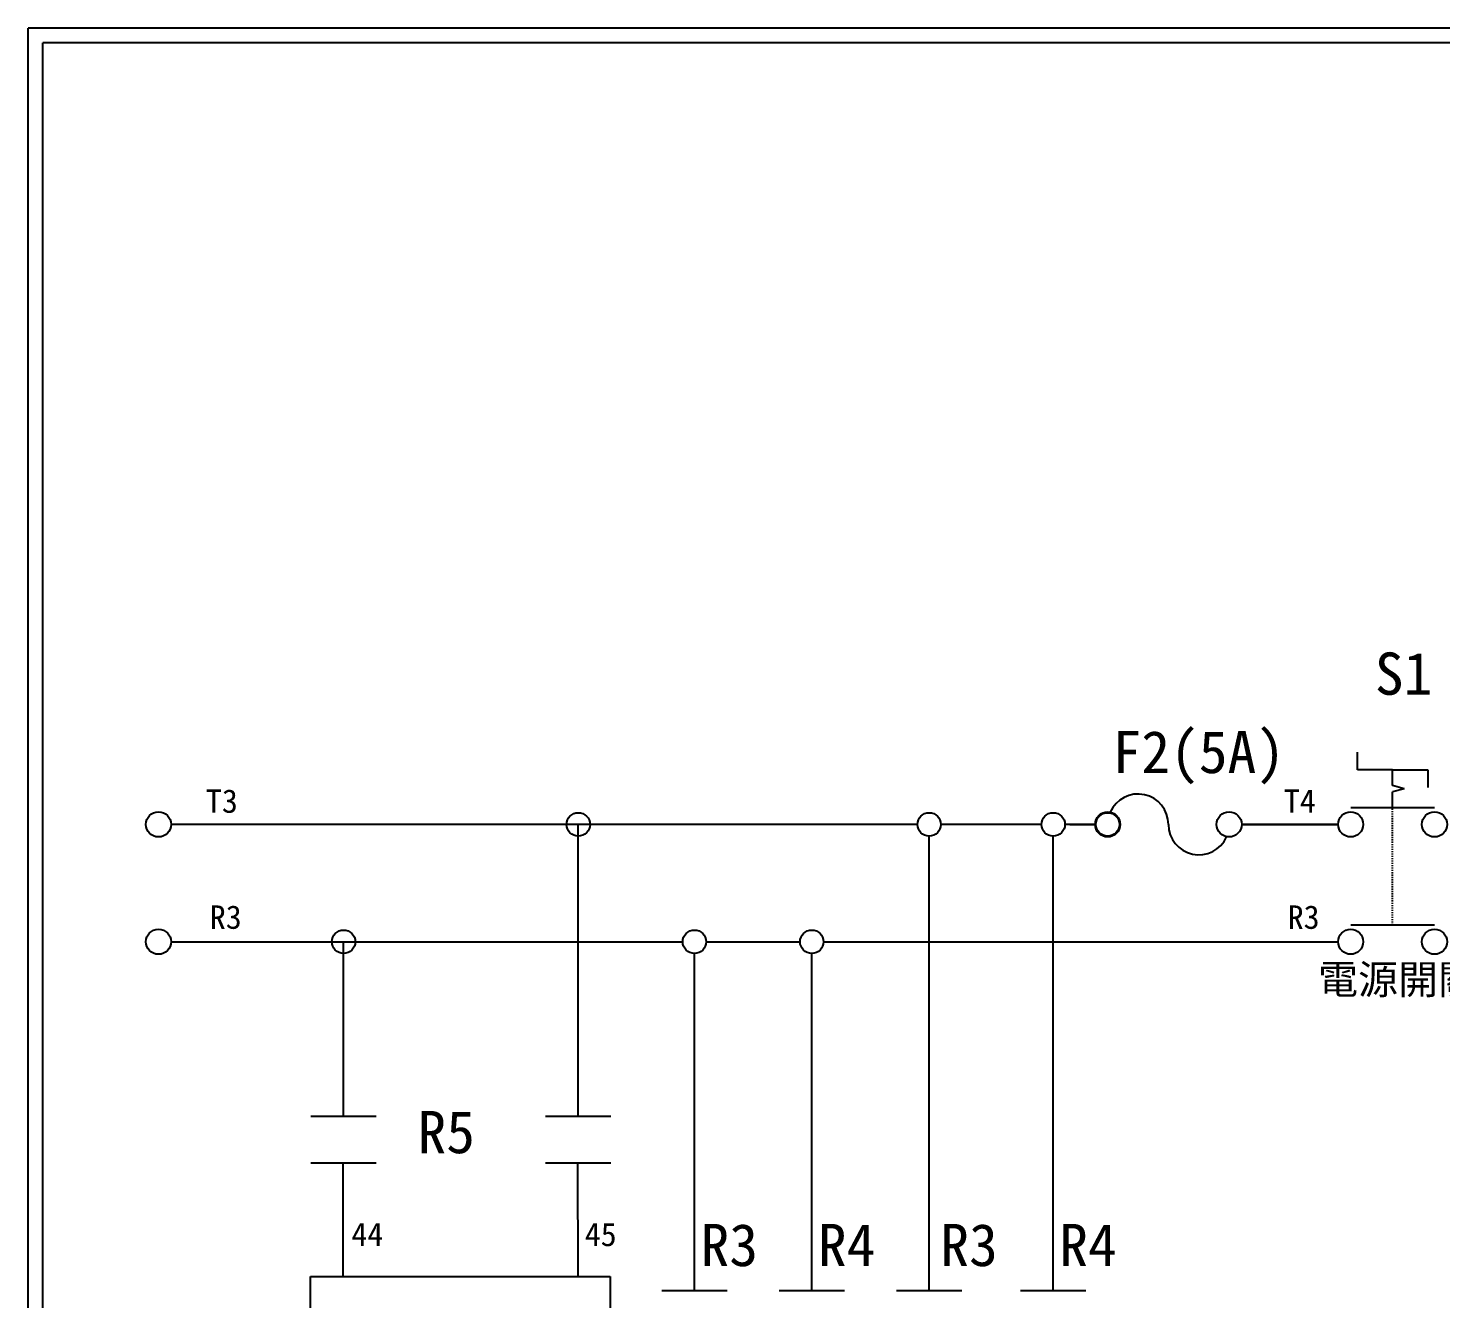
# Model space of a CAD drawing. Extents: x 10 to 297, y 3 to 207.
# Drawn here: x 10 to 130.4, y 98.7 to 207 of the extents above; entities that cross this region are included whole.
import ezdxf

# ---------------------------------------------------------------- set-up
doc = ezdxf.new("R2010")
doc.units = 0
doc.linetypes.add('DASHED', pattern=[0.2, 0.1, -0.1])
doc.layers.get('0').update_dxf_attribs({"linetype": 'CONTINUOUS'})
for name, color, linetype in [('7', 7, 'CONTINUOUS'), ('圖框層', 7, 'CONTINUOUS'), ('標尺寸層', 3, 'CONTINUOUS')]:
    doc.layers.add(name, color=color, linetype=linetype)
doc.styles.add('CNS', font='romanc.shx', dxfattribs={"bigfont": 'chineset.shx'})
doc.styles.add('STSL', font='kaiu.ttf')

# ---------------------------------------------------------------- blocks, each defined once
blk = doc.blocks.new('FUSE')
at = {"color": 7}
for p, q in [((0, 0), (2.14, 0)), ((14.64, 0), (16.78, 0))]:
    blk.add_line(p, q, dxfattribs=at)
for centre in [(3.21, 0), (13.56, 0)]:
    blk.add_circle(centre, 1.07)
for centre, start, end in [((5.8, 0), 0, 156.116), ((10.98, 0), 180, 336.116)]:
    blk.add_arc(centre, 2.59, start, end, dxfattribs=at)

msp = doc.modelspace()

# ---------------------------------------------------------------- linework, layer by layer
for p, q in [((123.26, 143.77), (123.26, 145.27)), ((126.26, 143.77), (123.26, 143.77)), ((126.26, 143.77), (129.26, 143.77)), ((129.26, 143.77), (129.26, 142.27)), ((127.26, 142.16), (126.26, 142.43)), ((127.26, 142.16), (126.26, 141.89)), ((85.77, 139.12), (22.17, 139.12)), ((56.36, 139.12), (47.79, 139.12)), ((85.77, 139.12), (58.6, 139.12)), ((96.34, 139.12), (87.77, 139.12)), ((100.91, 139.12), (98.34, 139.12)), ((103.06, 139.12), (102.98, 139.12)), ((113.41, 139.12), (121.62, 139.12)), ((121.62, 139.12), (113.41, 139.12)), ((115.55, 139.12), (121.62, 139.12)), ((86.77, 99.39), (86.77, 138.12)), ((97.34, 99.39), (97.34, 138.12)), ((66.77, 99.39), (66.77, 128.12)), ((76.77, 99.39), (76.77, 128.12)), ((36.81, 110.29), (36.82, 100.6)), ((56.81, 110.29), (56.82, 100.6))]:
    msp.add_line(p, q)
for centre, radius in [((21.1, 139.12), 1.07), ((56.87, 139.12), 1), ((86.77, 139.12), 1), ((97.34, 139.12), 1), ((21.1, 129.12), 1.07), ((36.87, 129.12), 1), ((66.77, 129.12), 1), ((76.77, 129.12), 1)]:
    msp.add_circle(centre, radius)
at = {"layer": '7'}
for p, q in [((126.26, 142.43), (126.26, 143.77)), ((126.26, 140.55), (126.26, 141.89)), ((122.69, 140.55), (129.83, 140.55)), ((122.69, 130.55), (129.83, 130.55))]:
    msp.add_line(p, q, dxfattribs=at)
at = {"layer": '7', "linetype": 'DASHED'}
msp.add_line((126.26, 130.55), (126.26, 140.55), dxfattribs=at)
at = {"layer": '7'}
for centre in [(122.69, 139.12), (129.83, 139.12), (122.69, 129.12), (129.83, 129.12)]:
    msp.add_circle(centre, 1.07, dxfattribs=at)
at = {"layer": '圖框層', "color": 7}
for p, q in [((297, 206.97), (10, 206.97)), ((10, 3), (10, 206.97)), ((295.75, 205.72), (11.25, 205.72)), ((11.25, 4.25), (11.25, 205.72))]:
    msp.add_line(p, q, dxfattribs=at)
at = {"layer": '標尺寸層', "color": 7}
for p, q in [((56.87, 114.26), (56.87, 139.12)), ((22.17, 129.12), (65.77, 129.12)), ((27.79, 129.12), (35.79, 129.12)), ((36.87, 114.26), (36.87, 129.12)), ((38.6, 129.12), (65.77, 129.12)), ((67.77, 129.12), (75.77, 129.12)), ((77.77, 129.12), (121.62, 129.12)), ((34.09, 114.26), (39.65, 114.26)), ((54.09, 114.26), (59.65, 114.26)), ((34.09, 110.29), (39.65, 110.29)), ((54.09, 110.29), (59.65, 110.29)), ((34.04, 100.6), (39.6, 100.6)), ((34.04, 89.46), (34.04, 100.6)), ((39.6, 100.6), (54.04, 100.6)), ((54.04, 100.6), (59.6, 100.6)), ((59.6, 100.6), (59.6, 89.46)), ((63.98, 99.39), (69.55, 99.39)), ((73.98, 99.39), (79.55, 99.39)), ((83.98, 99.39), (89.55, 99.39)), ((94.55, 99.39), (100.12, 99.39))]:
    msp.add_line(p, q, dxfattribs=at)
msp.add_circle((101.98, 139.12), 1, dxfattribs=at)

# ---------------------------------------------------------------- block references
at = {"color": 7}
msp.add_blockref('FUSE', (98.77, 139.12), dxfattribs=at)

# ---------------------------------------------------------------- texts
at = {"layer": '圖框層', "color": 4, "style": 'STSL'}
for s, height, p in [('S1', 3.6, (124.75, 150.17)), ('F2(5A)', 3.6, (102.4, 143.49)), ('T3', 2, (25.14, 140.11)), ('T4', 2, (116.99, 140.11)), ('R3', 2, (25.47, 130.22)), ('R3', 2, (117.32, 130.22)), ('R5', 3.6, (43.17, 111.1)), ('44', 2, (37.53, 103.18)), ('45', 2, (57.42, 103.18)), ('R3', 3.6, (67.29, 101.48)), ('R4', 3.6, (77.29, 101.48)), ('R3', 3.6, (87.72, 101.48)), ('R4', 3.6, (97.86, 101.48))]:
    msp.add_text(s, height=height, dxfattribs=at).set_placement(p)
at = {"layer": '標尺寸層', "color": 7, "insert": (119.91, 127.16), "char_height": 2.5, "width": 14.0847, "attachment_point": 1, "style": 'CNS'}
msp.add_mtext('{\\fDFKai-SB|b0|i0|c136|p65;電源開關}', dxfattribs=at)

doc.saveas('drawing.dxf')
